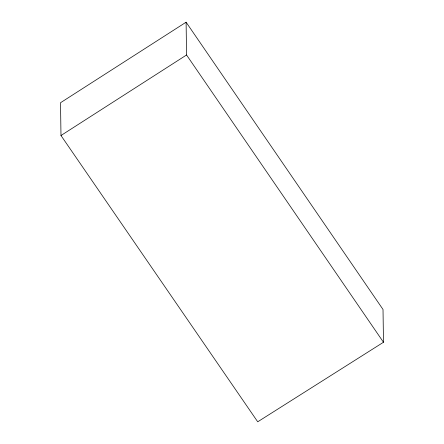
<?xml version="1.0" encoding="UTF-8"?>
<svg xmlns="http://www.w3.org/2000/svg" width="444" height="444" viewBox="0 0 444 444"><rect width="100%" height="100%" fill="white"/><g stroke="black" fill="none" stroke-linecap="round" stroke-linejoin="round"><path stroke-width="0.67" d="M186.097 22.2L60.523 102.731L60.983 135.514L257.72 421.8L383.477 342.257L383.017 309.468L186.097 22.2L186.552 54.984L383.477 342.257M60.983 135.514L186.552 54.984"/></g></svg>
